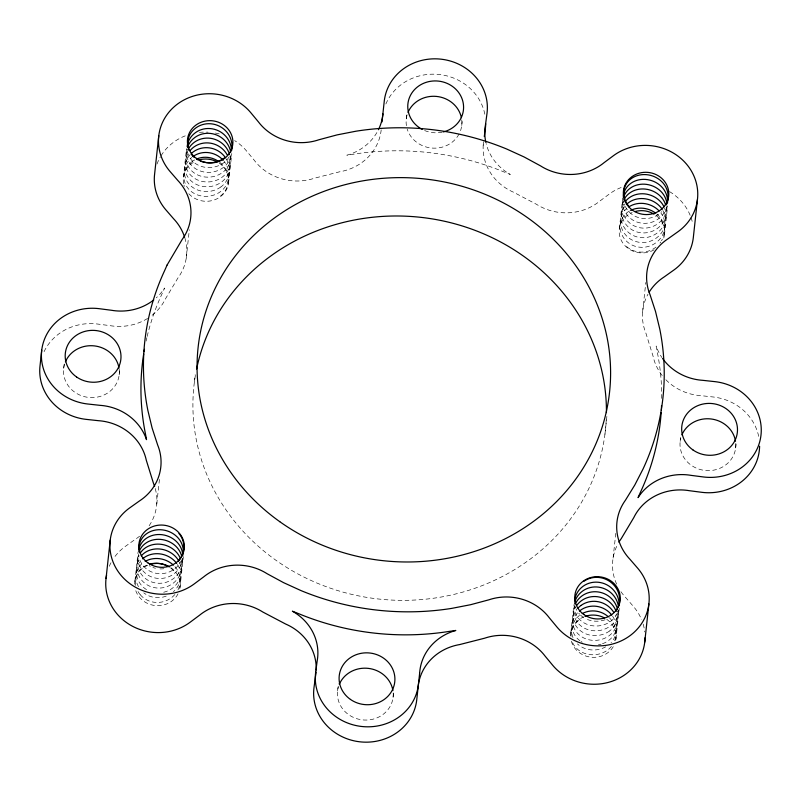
<?xml version="1.0" encoding="UTF-8"?>
<svg xmlns="http://www.w3.org/2000/svg" width="801" height="801" viewBox="0 0 801 801"><rect width="100%" height="100%" fill="white"/><g stroke="black" fill="none" stroke-linecap="round" stroke-linejoin="round"><path stroke-width="0.6" stroke-dasharray="4 3" d="M63.679 368.37L64.19 363.644M119.169 374.938L119.81 369.041M134.858 581.566L138.092 551.859M183.419 177.171L186.513 148.706M156.756 504.159L159.439 479.409M186.232 258.262L189.326 229.797M194.393 382.067L195.194 374.648M179.995 587.533L183.359 556.585M228.545 183.139L231.779 153.432M337.591 690.832L338.362 683.754M406.257 118.938L406.898 113.031M393.071 697.411L393.712 691.503M461.746 125.507L462.387 119.609M483.193 145.281L483.584 141.747M570.783 633.211L573.876 604.745M619.343 228.816L622.697 197.877M604.945 434.272L607.098 414.477M613.095 558.087L615.789 533.336M642.582 312.18L645.806 282.483M615.919 639.178L619.273 608.239M664.47 234.783L667.563 206.318M680.169 441.411L680.81 435.504M735.648 447.979L736.289 442.082M119.179 369.281A27.935 25.922 6.2 0 1 88.941 397.456A27.935 25.922 6.2 0 1 64.641 363.944M152.1 315.284A51.725 47.99 6.2 0 0 165.537 298.733L178.052 277.777A51.935 48.18 6.2 0 0 184.941 238.257M147.614 318.428A51.725 47.99 6.2 0 1 109.817 325.617L97.151 323.984A51.735 48.01 6.2 0 0 43.284 353.431M155.234 488.48A51.725 47.99 6.2 0 1 148.475 526.748M139.624 536.169A51.725 47.99 6.2 0 1 135.199 539.383L125.136 546.532A51.735 48.01 6.2 0 0 113.722 558.227M109.276 566.327A51.735 48.01 6.2 0 1 111.279 562.192M393.191 692.885A27.935 25.922 6.2 0 1 362.242 719.859A27.935 25.922 6.2 0 1 338.553 686.417M620.925 591.689A51.935 48.18 6.2 0 0 625.781 597.646L633.721 606.798A51.735 48.01 6.2 0 1 641.631 619.754M616.64 584.129A51.935 48.18 6.2 0 1 617.861 544.029M643.173 624.139A51.735 48.01 6.2 0 1 644.765 631.999M735.769 443.454A27.935 25.922 6.2 0 1 705.431 470.497A27.935 25.922 6.2 0 1 680.81 438.077M665.861 379.734A51.935 48.18 6.2 0 0 701.145 395.674L713.631 397.036A51.735 48.01 6.2 0 1 759.018 438.247M662.217 375.589A51.935 48.18 6.2 0 1 653.065 356.195L645.826 332.916A51.725 47.99 6.2 0 1 648.029 294.117M621.175 187.484A51.735 48.01 6.2 0 0 609.631 193.792L599.909 201.031A51.935 48.18 6.2 0 1 536.41 204.265L513.661 192.29A51.725 47.99 6.2 0 1 483.504 142.137M669.516 191.599A51.735 48.01 6.2 0 1 690.612 216.44M691.013 217.532A51.735 48.01 6.2 0 1 692.815 224.23M461.756 119.85A27.935 25.922 6.2 0 1 459.994 132.055M459.013 134.107A27.935 25.922 6.2 0 1 431.519 148.025A27.935 25.922 6.2 0 1 407.188 129.031M406.407 125.707A27.935 25.922 6.2 0 1 407.589 113.442M381.196 129.832A51.935 48.18 6.2 0 1 339.654 171.784L314.723 178.132A51.725 47.99 6.2 0 1 254.227 160.22L246.368 150.748A51.735 48.01 6.2 0 0 234.633 140.586M385.862 104.01A51.735 48.01 6.2 0 1 439.128 74.493A51.735 48.01 6.2 0 1 484.915 114.643M157.006 164.055A51.735 48.01 6.2 0 1 160.42 156.786M161.021 155.784A51.735 48.01 6.2 0 1 185.261 135.83M199.429 132.395A51.735 48.01 6.2 0 1 208.05 132.175M215.349 133.046A51.735 48.01 6.2 0 1 221.346 134.508M606.227 419.864A206.938 192 6.2 0 1 378.753 599.028A206.938 192 6.2 0 1 195.474 374.908M606.717 619.293A22.758 21.116 6.2 0 1 615.689 640.49M613.286 646.667A22.758 21.116 6.2 0 1 590.507 657.12A22.758 21.116 6.2 0 1 571.323 641.12M570.602 635.854A22.758 21.116 6.2 0 1 583.659 616.93M170.793 567.649A22.758 21.116 6.2 0 1 179.774 588.835M178.012 593.851A22.758 21.116 6.2 0 1 155.294 605.556A22.758 21.116 6.2 0 1 135.399 589.476M134.688 584.209A22.758 21.116 6.2 0 1 147.744 565.276M219.344 163.254A22.758 21.116 6.2 0 1 222.067 195.334A22.758 21.116 6.2 0 1 187.584 192.3M184.35 186.363A22.758 21.116 6.2 0 1 183.95 185.081M183.639 183.779A22.758 21.116 6.2 0 1 195.023 161.472M656.399 215.729A22.758 21.116 6.2 0 1 663.058 239.889M654.097 249.822A22.758 21.116 6.2 0 1 621.976 241.692A22.758 21.116 6.2 0 1 632.219 212.525M146.082 341.126A260.605 241.802 6.2 0 1 146.873 337.642M147.144 336.48A260.605 241.802 6.2 0 1 162.122 293.637L164.606 288.02A51.725 47.99 6.2 0 1 156.265 297.832M661.726 398.407A260.605 241.802 6.2 0 0 657.281 352.08L656.149 346.002A51.935 48.18 6.2 0 0 661.946 357.596M376.891 132.555A51.935 48.18 6.2 0 1 346.853 155.204L353.361 154.243A260.605 241.802 6.2 0 1 504.209 172.055L510.297 174.458A51.725 47.99 6.2 0 1 486.127 143.559M442.252 132.185A27.935 25.922 6.2 0 1 423.278 129.942M618.602 609.992A22.508 21.527 26.3 0 1 610.112 626.182A22.508 19.805 -6 0 1 583.749 627.824A22.508 19.805 -6 0 1 574.457 606.247M574.247 605.135A22.508 19.805 -6 0 0 586.082 623.939A22.508 19.805 -6 0 0 610.632 621.386A22.508 21.527 26.3 0 0 617.351 613.065M605.055 619.784A22.508 19.805 -6 0 1 584.81 618.242M583.649 617.551A22.508 19.805 -6 0 1 580.525 615.108M579.614 614.177A22.508 19.805 -6 0 1 578.763 613.206M576.67 610.002A22.508 19.805 -6 0 1 576.139 608.87M575.679 607.699A22.508 19.805 -6 0 1 575.308 606.507M618.282 610.532A22.508 21.527 26.3 0 1 617.861 611.814M609.591 630.978A22.508 19.805 -6 0 1 581.516 631.558A22.508 19.805 -6 0 1 575.428 607.518M617.801 610.702A22.508 21.527 26.3 0 1 609.591 630.978M612.605 616.179A22.508 21.527 26.3 0 1 611.063 642.652M617.01 614.147A22.508 21.527 26.3 0 1 609.07 635.774A22.508 19.805 -6 0 1 579.934 635.563A22.508 19.805 -6 0 1 576.299 610.132M611.423 646.427A22.508 21.527 26.3 0 1 607.508 650.152A22.508 19.805 -6 0 1 572.034 641.261M609.391 617.741A22.508 21.527 26.3 0 1 614.227 641.831M602.452 643.754A22.508 19.805 -6 0 0 608.55 640.57A22.508 21.527 26.3 0 0 615.168 615.018M601.12 644.184A22.508 19.805 -6 0 1 598.377 644.825M582.207 642.212A22.508 19.805 -6 0 1 581.045 641.521M579.944 640.77A22.508 19.805 -6 0 1 577.471 612.895M605.726 646.838A22.508 19.805 -6 0 1 577.401 643.874M573.005 637.636A22.508 19.805 -6 0 1 579.974 615.028M571.073 636.394A22.508 19.805 -6 0 1 579.453 619.824M182.177 558.908A22.508 21.507 -14.2 0 1 168.48 581.456A22.508 21.507 -14.2 0 1 142.388 575.619A22.508 19.825 18.7 0 1 139.064 555.243M182.768 558.157A22.508 21.507 -14.2 0 1 167.019 577.391A22.508 21.507 -14.2 0 1 142.908 570.823A22.508 19.825 18.7 0 1 138.152 555.203M181.647 559.949A22.508 21.507 -14.2 0 1 143.429 566.027A22.508 19.825 18.7 0 1 138.513 554.162M163.905 568.72A22.508 21.507 -14.2 0 1 158.288 568.75M155.524 568.269A22.508 21.507 -14.2 0 1 152.871 567.448M150.338 566.317A22.508 21.507 -14.2 0 1 149.146 565.636M177.942 589.967A22.508 21.507 -14.2 0 0 175.329 567.098A22.508 19.825 18.7 0 0 174.418 566.077M174.858 594.542A22.508 21.507 -14.2 0 1 140.305 594.803M177.462 564.475A22.508 21.507 -14.2 0 1 173.416 591.739M166.248 596.114A22.508 21.507 -14.2 0 1 143.769 592.84M181.176 561.05A22.508 21.507 -14.2 0 1 169.241 585.671A22.508 21.507 -14.2 0 1 141.867 580.415A22.508 19.825 18.7 0 1 139.754 557.856M138.513 586.712A22.508 19.825 18.7 0 1 144.08 562.062M179.294 562.042A22.508 21.507 -14.2 0 1 161.291 592.69M146.533 589.616A22.508 21.507 -14.2 0 1 141.346 585.211A22.508 19.825 18.7 0 1 141.607 559.709M140.305 594.803A22.508 19.825 18.7 0 1 137.992 591.508M135.709 585.451A22.508 19.825 18.7 0 1 147.034 565.005M170.783 568.159A22.508 19.825 18.7 0 1 174.808 571.884M187.244 151.399A22.508 19.805 -6 0 0 195.534 173.837A22.508 19.805 -6 0 0 222.488 172.535A22.508 21.527 26.3 0 0 230.968 154.983M187.394 151.649A22.508 19.805 -6 0 0 223.529 162.943A22.508 21.527 26.3 0 0 228.996 157.016M187.204 150.418A22.508 19.805 -6 0 1 187.094 149.186M187.023 149.016A22.508 19.805 -6 0 0 197.236 169.702A22.508 19.805 -6 0 0 223.008 167.739A22.508 21.527 26.3 0 0 231.419 152.911M229.907 155.714A22.508 21.527 26.3 0 1 221.967 177.331A22.508 19.805 -6 0 1 193.892 177.912A22.508 19.805 -6 0 1 187.804 153.882M192.35 161.391A22.508 19.805 -6 0 0 188.856 189.306A22.508 19.805 -6 0 0 220.405 191.719A22.508 21.527 26.3 0 0 224.15 161.401M220.926 186.923A22.508 19.805 -6 0 1 189.827 184.981A22.508 19.805 -6 0 1 191.799 157.427M226.262 158.908A22.508 21.527 26.3 0 1 220.926 186.923M190.358 154.463A22.508 19.805 -6 0 0 191.299 181.086A22.508 19.805 -6 0 0 221.446 182.127A22.508 21.527 26.3 0 0 228.585 157.867M219.654 162.233A22.508 21.527 26.3 0 1 219.885 196.505M192.35 161.391A22.508 21.527 26.3 0 1 194.653 159.94M667.103 205.697A22.508 21.507 -14.2 0 1 650.402 222.628A22.508 21.507 -14.2 0 1 627.644 215.679A22.508 19.825 18.7 0 1 622.747 201.291M623.318 201.241A22.508 19.825 18.7 0 0 627.123 220.475A22.508 21.507 -14.2 0 0 651.904 226.813A22.508 21.507 -14.2 0 0 667.043 206.448M625.241 206.428A22.508 19.825 18.7 0 0 628.164 210.883A22.508 21.507 -14.2 0 0 661.776 211.654M624.7 205.226A22.508 19.825 18.7 0 1 624.239 204.015M623.859 202.773A22.508 19.825 18.7 0 1 623.568 201.532M666.192 207.219A22.508 21.507 -14.2 0 1 653.346 230.818A22.508 21.507 -14.2 0 1 626.602 225.271A22.508 19.825 18.7 0 1 623.849 203.784M629.406 211.023A22.508 19.825 18.7 0 0 625.04 239.659A22.508 21.507 -14.2 0 0 656.009 242.713A22.508 21.507 -14.2 0 0 660.915 213.016M656.61 213.857A22.508 19.825 18.7 0 1 659.553 216.741A22.508 21.507 -14.2 0 1 661.506 240.821M662.898 210.493A22.508 21.507 -14.2 0 1 655.378 238.718A22.508 21.507 -14.2 0 1 625.561 234.863A22.508 19.825 18.7 0 1 626.762 208.48M664.57 208.13A22.508 21.507 -14.2 0 1 654.697 234.653A22.508 21.507 -14.2 0 1 626.082 230.067A22.508 19.825 18.7 0 1 624.69 206.478M660.765 241.992A22.508 21.507 -14.2 0 1 659.954 243.114M656.039 247.088A22.508 21.507 -14.2 0 1 624.52 244.455"/><path stroke-width="1.2" d="M153.762 299.934A51.725 47.99 6.2 0 1 111.479 310.277L98.813 308.635A51.735 48.01 6.2 0 0 41.722 350.217L40.05 365.556A51.735 48.01 6.2 0 0 85.697 419.313L98.183 420.665A51.935 48.18 6.2 0 1 146.273 460.154L153.512 483.434A51.725 47.99 6.2 0 1 154.613 486.437M106.052 578.452L110.218 540.084M158.778 135.699L154.613 174.057A51.735 48.01 6.2 0 0 165.607 209.542L173.547 218.703A51.935 48.18 6.2 0 1 184.631 237.236M381.997 121.932L382.628 116.135A51.735 48.01 6.2 0 1 382.958 113.892M644.715 642.282L648.89 603.914M697.451 199.529L693.286 237.897A51.735 48.01 6.2 0 1 674.192 269.807L664.129 276.966A51.725 47.99 6.2 0 0 649.09 292.275M484.295 136.54L485.386 128.31A51.735 48.01 6.2 0 0 485.696 123.765M65.422 361.812A27.935 25.922 6.2 0 1 94.518 345.912A27.935 25.922 6.2 0 1 119.019 368.17M106.583 575.078A51.735 48.01 6.2 0 0 130.883 625.371A51.735 48.01 6.2 0 0 189.707 622.547L199.429 615.318A51.935 48.18 6.2 0 1 262.928 612.084L285.677 624.049A51.725 47.99 6.2 0 1 316.185 670.016M339.334 684.284A27.935 25.922 6.2 0 1 368.42 668.384A27.935 25.922 6.2 0 1 392.931 690.642M316.055 672.109A51.725 47.99 6.2 0 1 315.504 676.284L313.942 688.039A51.735 48.01 6.2 0 0 359.599 741.786A51.735 48.01 6.2 0 0 416.7 700.214L417.962 688.63A51.935 48.18 6.2 0 1 459.684 644.565L484.615 638.207A51.725 47.99 6.2 0 1 545.111 656.129L552.97 665.591A51.735 48.01 6.2 0 0 610.062 681.911A51.735 48.01 6.2 0 0 645.035 637.736M618.913 542.167A51.935 48.18 6.2 0 1 621.286 538.572L633.791 517.616A51.725 47.99 6.2 0 1 689.521 490.723L702.187 492.365A51.735 48.01 6.2 0 0 759.598 446.237M681.911 434.863A27.935 25.922 6.2 0 1 710.998 418.963A27.935 25.922 6.2 0 1 735.508 441.211M408.009 112.39A27.935 25.922 6.2 0 1 436.485 96.42A27.935 25.922 6.2 0 1 461.386 117.627M196.595 368.981A206.938 192 6.2 0 1 419.924 217.241A206.938 192 6.2 0 1 606.427 412.615M584.97 616.42A22.758 21.116 6.2 0 1 604.304 617.831M150.398 564.345A22.758 21.116 6.2 0 1 169.612 566.878M198.948 159.95A22.758 21.116 6.2 0 1 216.941 161.792M634.873 211.594A22.758 21.116 6.2 0 1 654.087 214.127M661.165 412.685A260.605 241.802 6.2 0 1 640.55 492.004L638.057 497.631A51.725 47.99 6.2 0 1 691.183 475.383L703.849 477.016A51.735 48.01 6.2 0 0 760.95 435.444A51.735 48.01 6.2 0 0 715.303 381.687L702.817 380.335A51.935 48.18 6.2 0 1 662.567 358.488M143.669 354.012A260.605 241.802 6.2 0 0 145.392 433.561L146.523 439.649A51.935 48.18 6.2 0 0 99.855 405.326L87.369 403.964A51.735 48.01 6.2 0 1 41.722 350.217M144.05 351.649A260.605 241.802 6.2 0 1 144.46 349.306M661.556 405.546A260.605 241.802 6.2 0 1 661.326 410.302M485.877 142.518A51.725 47.99 6.2 0 1 485.496 124.716L487.058 112.961A51.735 48.01 6.2 0 0 441.401 59.214A51.735 48.01 6.2 0 0 384.3 100.786L383.038 112.37A51.935 48.18 6.2 0 1 378.422 129.722M422.197 129.392A27.935 25.922 6.2 0 1 415.539 88.601A27.935 25.922 6.2 0 1 459.564 93.817A27.935 25.922 6.2 0 1 443.434 131.915M617.531 609.361A22.508 21.527 26.3 0 0 582.057 595.854A22.508 19.805 -6 0 0 575.949 602.722M583.619 581.466A22.508 21.527 26.3 0 1 610.382 581.896A22.508 21.527 26.3 0 1 618.382 607.018M619.123 605.196A22.508 21.527 26.3 0 0 606.878 584.83A22.508 21.527 26.3 0 0 583.098 586.262A22.508 19.805 -6 0 0 574.768 600.339M618.502 607.268A22.508 21.527 26.3 0 0 605.085 589.005A22.508 21.527 26.3 0 0 582.577 591.058A22.508 19.805 -6 0 0 574.978 601.451M574.828 604.064A22.508 19.805 -6 0 1 574.717 602.823M576.82 605.336A22.508 19.805 -6 0 1 581.536 600.65A22.508 21.527 26.3 0 1 616.219 611.513M582.277 613.586A22.508 21.527 26.3 0 1 608.36 616.78M581.015 605.446A22.508 21.527 26.3 0 1 613.886 612.555M611.774 615.048A22.508 21.527 26.3 0 0 580.495 610.242A22.508 19.805 -6 0 0 579.423 611.073M577.992 608.099A22.508 19.805 -6 0 1 581.015 605.446M138.903 549.186A22.508 19.825 18.7 0 1 155.334 534.788A22.508 19.825 18.7 0 1 177.932 543.118A22.508 21.507 -14.2 0 1 182.808 555.453M139.354 551.879A22.508 19.825 18.7 0 1 139.034 549.366M139.004 548.104A22.508 19.825 18.7 0 1 153.852 530.392A22.508 19.825 18.7 0 1 178.453 538.322A22.508 21.507 -14.2 0 1 183.289 553.361M181.697 556.254A22.508 21.507 -14.2 0 0 177.411 547.914A22.508 19.825 18.7 0 0 156.175 539.413A22.508 19.825 18.7 0 0 139.104 551.599M140.275 553.06A22.508 19.825 18.7 0 1 176.891 552.71A22.508 21.507 -14.2 0 1 180.355 558.487M178.973 533.526A22.508 21.507 -14.2 0 1 178.503 560.98M142.548 558.838A22.508 19.825 18.7 0 1 175.85 562.292A22.508 21.507 -14.2 0 1 176.691 563.363M145.191 561.381A22.508 19.825 18.7 0 1 173.437 565.116M141.266 555.844A22.508 19.825 18.7 0 1 176.37 557.506A22.508 21.507 -14.2 0 1 178.673 560.84M149.577 564.124A22.508 19.825 18.7 0 1 168.44 566.637M187.764 146.603A22.508 19.805 -6 0 1 194.953 137.412A22.508 21.527 26.3 0 1 230.698 152.26M224.05 158.157A22.508 19.805 -6 0 1 200.15 160.981M197.697 159.799A22.508 19.805 -6 0 1 196.545 159.109M194.403 157.537A22.508 19.805 -6 0 1 191.659 154.763M189.026 150.428A22.508 19.805 -6 0 1 188.575 149.256M188.205 148.065A22.508 19.805 -6 0 1 187.915 146.853M187.724 145.622A22.508 19.805 -6 0 1 195.995 127.82A22.508 21.527 26.3 0 1 221.597 127.459A22.508 21.527 26.3 0 1 231.519 150.788M231.489 150.188A22.508 21.527 26.3 0 0 218.613 130.863A22.508 21.527 26.3 0 0 195.474 132.626A22.508 19.805 -6 0 0 187.144 146.693M229.547 154.383A22.508 21.527 26.3 0 0 194.433 142.208A22.508 19.805 -6 0 0 188.986 147.975M225.502 157.737A22.508 21.527 26.3 0 0 193.391 151.8A22.508 19.805 -6 0 0 191.309 153.522M227.464 155.334A22.508 21.527 26.3 0 0 193.912 147.004A22.508 19.805 -6 0 0 190.007 150.658M192.871 156.596A22.508 21.527 26.3 0 1 223.249 160.32M197.136 158.778A22.508 21.527 26.3 0 1 218.513 161.401M623.799 200.1A22.508 19.825 18.7 0 1 661.636 197.557M623.438 197.627A22.508 19.825 18.7 0 1 640.229 184.34A22.508 19.825 18.7 0 1 662.157 192.761A22.508 21.507 -14.2 0 1 666.712 202.423M628.695 206.087A22.508 19.825 18.7 0 1 631.939 178.142A22.508 19.825 18.7 0 1 663.198 183.169A22.508 21.507 -14.2 0 1 667.293 202.222M666.883 203.524A22.508 21.507 -14.2 0 1 666.382 204.796M623.268 196.505A22.508 19.825 18.7 0 1 638.727 179.885A22.508 19.825 18.7 0 1 662.677 187.965A22.508 21.507 -14.2 0 1 667.503 203.003M661.636 197.567A22.508 21.507 -14.2 0 1 665.541 204.605M628.815 206.918A22.508 19.825 18.7 0 1 659.153 210.933M625.211 201.682A22.508 19.825 18.7 0 1 661.115 202.353A22.508 21.507 -14.2 0 1 664.029 206.898M630.567 210.403A22.508 19.825 18.7 0 1 655.518 213.006M626.352 204.565A22.508 19.825 18.7 0 1 660.595 207.149A22.508 21.507 -14.2 0 1 662.197 209.331M419.634 673.281L418.372 684.865A51.735 48.01 6.2 0 1 361.271 726.437A51.735 48.01 6.2 0 1 315.614 672.69L317.176 660.935A51.725 47.99 6.2 0 0 292.375 611.193L298.463 613.596A260.605 241.802 6.2 0 0 449.301 631.388L455.819 630.457A51.935 48.18 6.2 0 0 419.634 673.281M167.109 265.001L164.626 270.618A260.605 241.802 6.2 0 0 147.895 410.543L152.13 428.064L157.677 445.066A51.725 47.99 6.2 0 1 139.364 501.015L129.311 508.164A51.735 48.01 6.2 0 0 121.221 575.569A51.735 48.01 6.2 0 0 193.872 584.179L203.594 576.95A51.935 48.18 6.2 0 1 267.093 573.716L283.574 582.647L300.966 590.577A260.605 241.802 6.2 0 0 451.804 608.37L470.577 604.715L488.78 599.849A51.725 47.99 6.2 0 1 549.276 617.761L557.136 627.233A51.735 48.01 6.2 0 0 629.796 635.834A51.735 48.01 6.2 0 0 637.886 568.43L629.956 559.278A51.935 48.18 6.2 0 1 625.451 500.204L634.793 485.016L643.053 468.985A260.605 241.802 6.2 0 0 659.774 329.051L655.538 311.539L649.991 294.548A51.725 47.99 6.2 0 1 668.304 238.598L678.357 231.449A51.735 48.01 6.2 0 0 686.447 164.045A51.735 48.01 6.2 0 0 613.796 155.434L604.074 162.663A51.935 48.18 6.2 0 1 540.575 165.897L524.094 156.956L506.703 149.026A260.605 241.802 6.2 0 0 355.874 131.224L337.091 134.888L318.888 139.764A51.725 47.99 6.2 0 1 258.393 121.852L250.533 112.38A51.735 48.01 6.2 0 0 177.872 103.78A51.735 48.01 6.2 0 0 169.782 171.184L177.712 180.335A51.935 48.18 6.2 0 1 182.217 239.409L167.109 265.001M279.739 521.651A206.938 192 6.2 0 0 609.11 395.904A206.938 192 6.2 0 0 322.663 191.86A206.938 192 6.2 0 0 279.739 521.651M632.329 210.062A22.758 21.116 6.2 0 0 668.635 196.415A22.758 21.116 6.2 0 0 637.256 173.817A22.758 21.116 6.2 0 0 632.329 210.062M583.769 614.457A22.758 21.116 6.2 0 0 620.084 600.81A22.758 21.116 6.2 0 0 588.695 578.212A22.758 21.116 6.2 0 0 583.769 614.457M147.845 562.813A22.758 21.116 6.2 0 0 184.16 549.166A22.758 21.116 6.2 0 0 152.781 526.567A22.758 21.116 6.2 0 0 147.845 562.813M196.405 158.418A22.758 21.116 6.2 0 0 232.721 144.771A22.758 21.116 6.2 0 0 201.331 122.173A22.758 21.116 6.2 0 0 196.405 158.418M693.025 449.992A27.935 25.922 6.2 0 0 737.32 432.63A27.935 25.922 6.2 0 0 698.382 405.416A27.935 25.922 6.2 0 0 693.025 449.992M350.448 699.423A27.935 25.922 6.2 0 0 394.743 682.062A27.935 25.922 6.2 0 0 355.804 654.848A27.935 25.922 6.2 0 0 350.448 699.423M76.546 376.951A27.935 25.922 6.2 0 0 120.831 359.589A27.935 25.922 6.2 0 0 81.892 332.375A27.935 25.922 6.2 0 0 76.546 376.951"/></g></svg>
